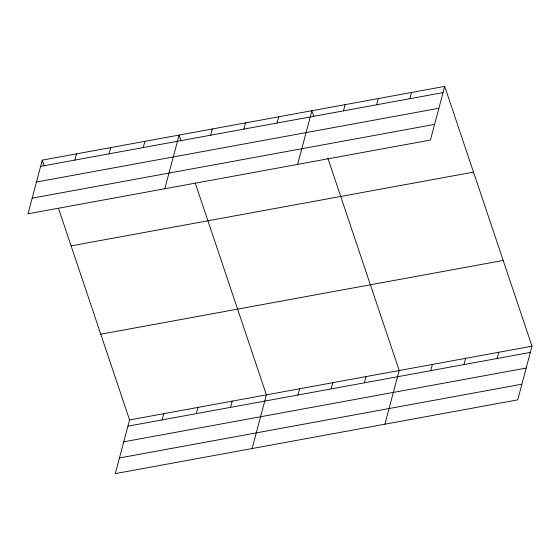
<?xml version="1.0" encoding="UTF-8"?>
<svg xmlns="http://www.w3.org/2000/svg" width="560" height="560" viewBox="0 0 560 560"><rect width="100%" height="100%" fill="white"/><g stroke="black" fill="none" stroke-linecap="round" stroke-linejoin="round"><path stroke-width="0.84" d="M42.28 160.139L28 213.815L430.423 140.056L444.703 86.387L42.28 160.139L44.205 165.858M74.83 160.097L76.489 153.874M109.039 153.832L110.691 147.602M143.241 147.56L144.9 141.337M164.822 188.734L179.109 135.065L181.027 140.777M58.471 208.32L129.577 419.944L115.297 473.613L517.72 399.861L532 346.185L444.703 86.387M210.651 135.205L212.303 128.982M162.127 419.902L163.779 413.672M243.852 129.122L245.504 122.892M196.329 413.63L197.988 407.407M277.046 123.032L278.705 116.809M230.538 407.358L232.19 401.135M297.626 164.395L311.906 110.726L313.824 116.438M252.119 448.539L266.399 394.863L195.293 183.239M343.448 110.866L345.107 104.636M297.941 395.01L299.6 388.78M376.649 104.783L378.308 98.553M331.142 388.92L332.801 382.697M409.85 98.693L411.509 92.47M364.343 382.837L366.002 376.614M384.916 424.2L399.203 370.524L327.817 158.081M430.745 370.664L432.397 364.441M463.946 364.581L465.598 358.358M497.14 358.498L498.799 352.268M40.628 166.369L443.051 92.61M36.456 182.028L438.886 108.269M32.165 198.156L434.588 124.397M71.085 245.875L473.515 172.116M100.765 334.208L503.195 260.449M129.577 419.944L532 346.185M127.918 426.167L530.341 352.408M123.753 441.826L526.176 368.067M119.462 457.961L521.885 384.202"/></g></svg>
